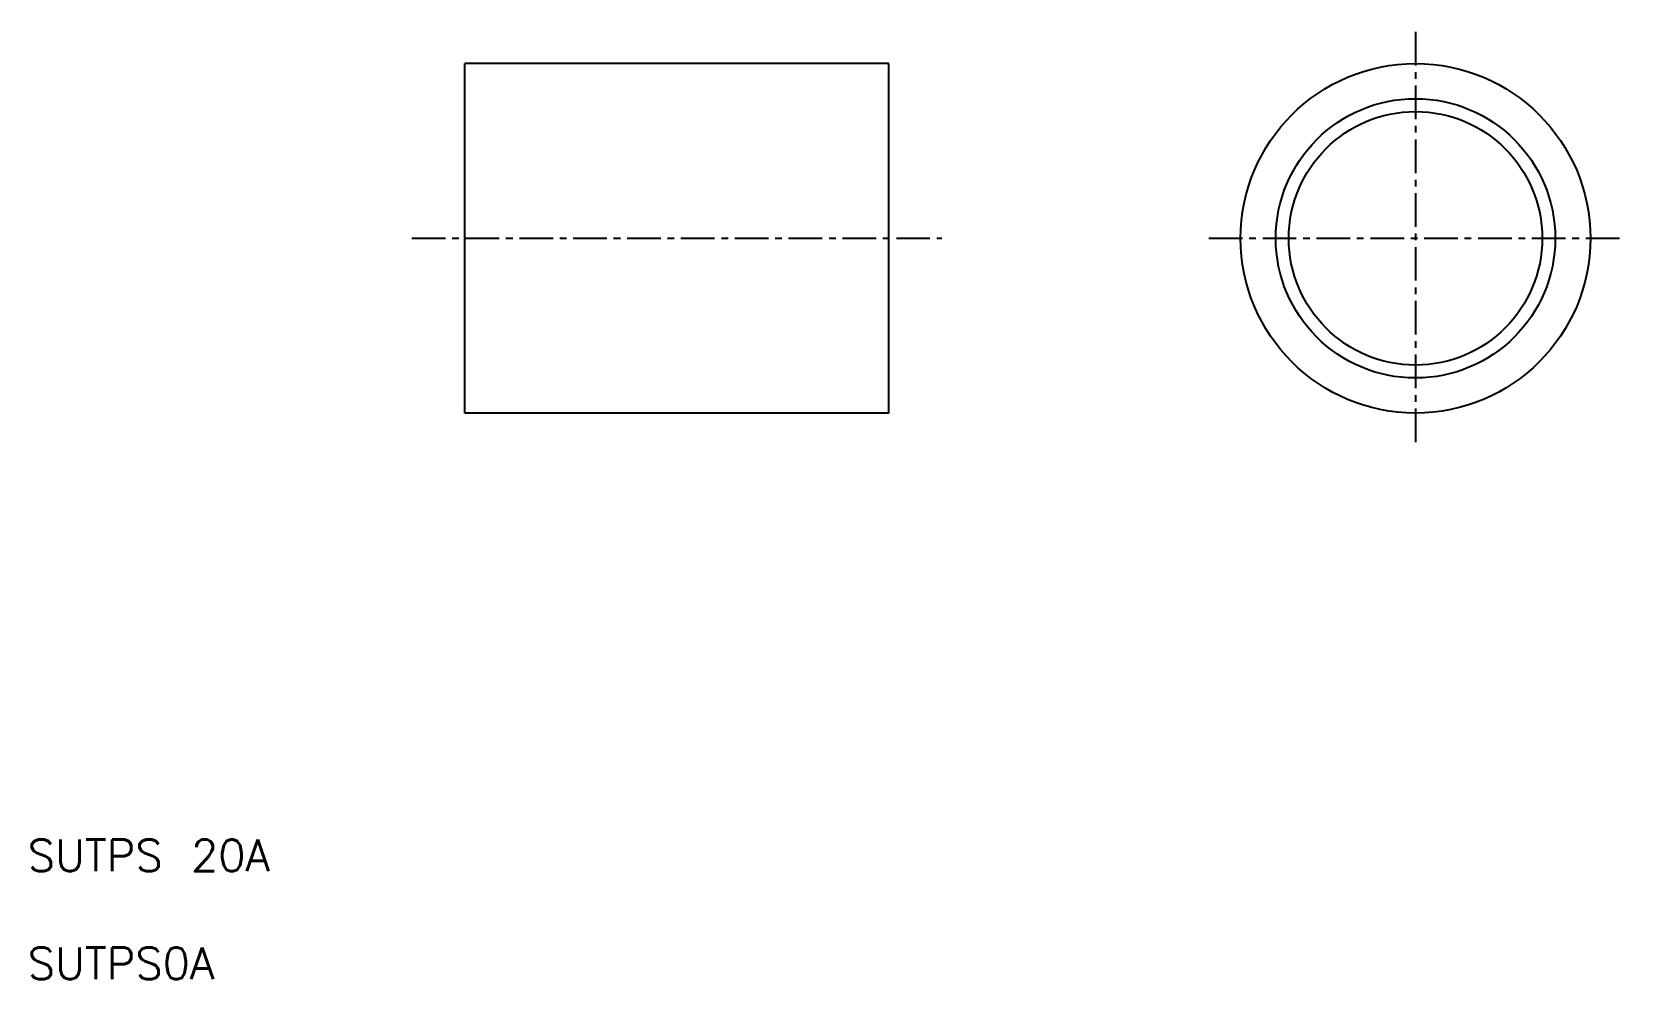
# Model space of a CAD drawing. Extents: x 22 to 172, y 0 to 90.
import ezdxf
from ezdxf.enums import TextEntityAlignment as Align

# ---------------------------------------------------------------- set-up
doc = ezdxf.new("R2010")
doc.units = 0
doc.header["$LTSCALE"] = 0.1
doc.linetypes.add('CENTER', pattern=[50.8, 31.75, -6.35, 6.35, -6.35])
doc.layers.get('0').update_dxf_attribs({"linetype": 'CONTINUOUS'})
doc.layers.add('CENTER', color=1, linetype='CONTINUOUS')
doc.styles.get("Standard").update_dxf_attribs({"font": 'txt.shx', "bigfont": 'bigfont.shx'})

msp = doc.modelspace()

# ---------------------------------------------------------------- linework, layer by layer
for p, q in [((103.08, 86.75), (63.08, 86.75)), ((63.08, 53.75), (63.08, 86.75)), ((103.08, 53.75), (103.08, 86.75)), ((103.08, 53.75), (63.08, 53.75)), ((102.86, 53.75), (91.58, 53.75))]:
    msp.add_line(p, q)
for radius in [16.5, 11.96]:
    msp.add_circle((152.78, 70.25), radius)
at = {"color": 3}
msp.add_circle((152.78, 70.25), 13.18, dxfattribs=at)
at = {"layer": 'CENTER', "linetype": 'CENTER'}
for p, q in [((152.78, 89.75), (152.78, 50.75)), ((58.08, 70.25), (108.08, 70.25)), ((133.28, 70.25), (172.28, 70.25))]:
    msp.add_line(p, q, dxfattribs=at)

# ---------------------------------------------------------------- texts
for s, p in [('SUTPS 20A', (21.85, 9.6)), ('SUTPS0A', (21.85, -0.59))]:
    msp.add_text(s, height=3).set_placement(p, align=Align.BOTTOM_LEFT)

doc.saveas('drawing.dxf')
